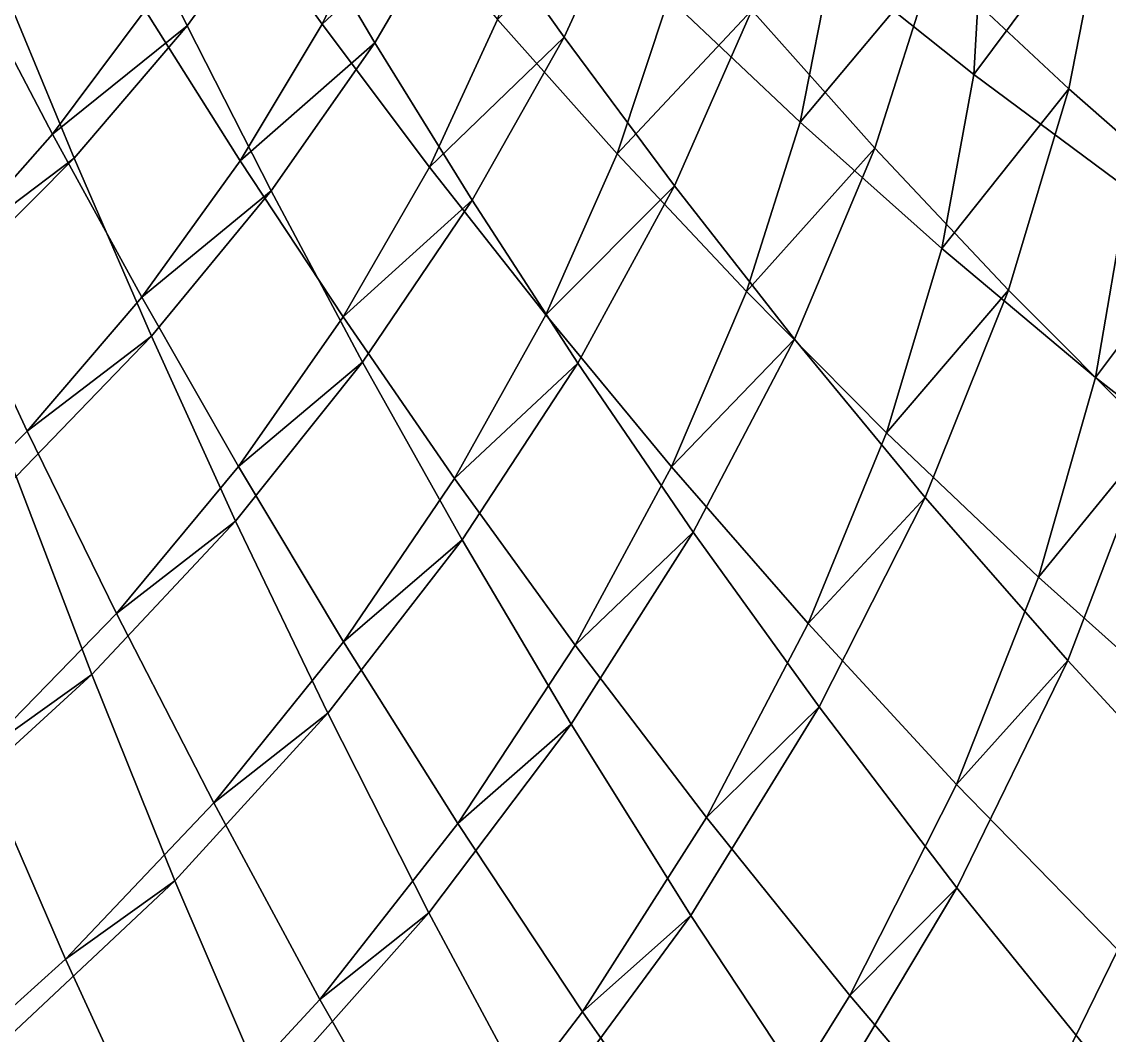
# Model space of a CAD drawing. Header units: metres. Extents: x -2184624 to 1125696, y -1900362 to 1900362.
# Drawn here: x 97557 to 233645, y -631854 to -504991 of the extents above; entities that cross this region are included whole.
import ezdxf

# ---------------------------------------------------------------- set-up
doc = ezdxf.new("R2010")
doc.units = ezdxf.units.M

msp = doc.modelspace()

# ---------------------------------------------------------------- linework, layer by layer
at = {"layer": '1'}
for points in [[(217883.45, -491135.34, -7829.088), (235031.17, -467221.16, 7829.088), (233299.27, -489328.28, 42261.105), (216713.77, -511600.66, 26047.33)], [(216713.77, -511600.66, 26047.33), (233299.27, -489328.28, 42261.105), (235031.17, -467221.16, 7829.088), (217883.45, -491135.34, -7829.088)], [(120102.01, -470252.6, 138451.25), (130500.84, -488602.7, 143529.94), (118237.63, -505522.7, 168226.72), (108522.56, -485634.88, 162493.52)], [(143245.12, -488333.9, 78231.58), (161553.66, -470418.16, 94664.83), (152677.97, -488949.03, 122111.266), (135135, -505277.72, 104771.2)], [(135135, -505277.72, 104771.2), (152677.97, -488949.03, 122111.266), (161553.66, -470418.16, 94664.83), (143245.12, -488333.9, 78231.58)], [(161553.66, -470418.16, 94664.83), (174691.78, -486740.88, 98030.47), (165427.8, -506939.47, 126245.195), (152677.97, -488949.03, 122111.266)], [(135135, -505277.72, 104771.2), (152677.97, -488949.03, 122111.266), (140891.05, -471542.2, 117864.08), (122670.766, -487902.75, 101047.83)], [(122670.766, -487902.75, 101047.83), (140891.05, -471542.2, 117864.08), (152677.97, -488949.03, 122111.266), (135135, -505277.72, 104771.2)], [(140891.05, -471542.2, 117864.08), (152677.97, -488949.03, 122111.266), (141738.66, -507618.84, 148480.19), (130500.84, -488602.7, 143529.94)], [(130384.7, -472398.84, 75322.65), (143245.12, -488333.9, 78231.58), (135135, -505277.72, 104771.2), (122670.766, -487902.75, 101047.83)], [(198912.7, -497424.28, 25294.648), (216441.7, -475362.47, 40863.133), (211708.52, -497580.94, 73412.45), (194949.39, -517545.75, 56390.477)], [(194949.39, -517545.75, 56390.477), (211708.52, -497580.94, 73412.45), (216441.7, -475362.47, 40863.133), (198912.7, -497424.28, 25294.648)], [(216713.77, -511600.66, 26047.33), (233299.27, -489328.28, 42261.105), (216441.7, -475362.47, 40863.133), (198912.7, -497424.28, 25294.648)], [(198912.7, -497424.28, 25294.648), (216441.7, -475362.47, 40863.133), (233299.27, -489328.28, 42261.105), (216713.77, -511600.66, 26047.33)], [(216441.7, -475362.47, 40863.133), (233299.27, -489328.28, 42261.105), (228604.25, -513382.47, 75704.586), (211708.52, -497580.94, 73412.45)], [(200239.33, -478450.3, -7499.122), (217883.45, -491135.34, -7829.088), (216713.77, -511600.66, 26047.33), (198912.7, -497424.28, 25294.648)], [(178520.47, -501988.8, 54629.812), (196111.88, -482124, 71042.15), (188907.03, -503544.22, 101307.75), (172076.06, -521516.34, 83753.16)], [(172076.06, -521516.34, 83753.16), (188907.03, -503544.22, 101307.75), (196111.88, -482124, 71042.15), (178520.47, -501988.8, 54629.812)], [(194949.39, -517545.75, 56390.477), (211708.52, -497580.94, 73412.45), (196111.88, -482124, 71042.15), (178520.47, -501988.8, 54629.812)], [(178520.47, -501988.8, 54629.812), (196111.88, -482124, 71042.15), (211708.52, -497580.94, 73412.45), (194949.39, -517545.75, 56390.477)], [(196111.88, -482124, 71042.15), (211708.52, -497580.94, 73412.45), (204314.36, -520830.62, 104463.375), (188907.03, -503544.22, 101307.75)], [(182428.05, -483402.22, 24477.955), (198912.7, -497424.28, 25294.648), (194949.39, -517545.75, 56390.477), (178520.47, -501988.8, 54629.812)], [(91060.47, -499340.75, 144852.08), (108522.56, -485634.88, 162493.52), (95256.66, -500646.78, 185660.03), (78442.39, -513086.28, 167531.12)], [(78442.39, -513086.28, 167531.12), (95256.66, -500646.78, 185660.03), (108522.56, -485634.88, 162493.52), (91060.47, -499340.75, 144852.08)], [(101957.43, -485270.1, 121408.53), (113004.45, -503522.5, 125981.79), (101420.79, -519047.5, 150087.28), (91060.47, -499340.75, 144852.08)], [(101420.79, -519047.5, 150087.28), (118237.63, -505522.7, 168226.72), (108522.56, -485634.88, 162493.52), (91060.47, -499340.75, 144852.08)], [(91060.47, -499340.75, 144852.08), (108522.56, -485634.88, 162493.52), (118237.63, -505522.7, 168226.72), (101420.79, -519047.5, 150087.28)], [(108522.56, -485634.88, 162493.52), (118237.63, -505522.7, 168226.72), (104135.08, -522074.25, 191954.12), (95256.66, -500646.78, 185660.03)], [(157108.4, -504706.2, 81051.41), (174691.78, -486740.88, 98030.47), (165427.8, -506939.47, 126245.195), (148582.89, -523198.22, 108360.07)], [(148582.89, -523198.22, 108360.07), (165427.8, -506939.47, 126245.195), (174691.78, -486740.88, 98030.47), (157108.4, -504706.2, 81051.41)], [(163307.47, -486739.7, 52775.184), (178520.47, -501988.8, 54629.812), (172076.06, -521516.34, 83753.16), (157108.4, -504706.2, 81051.41)], [(172076.06, -521516.34, 83753.16), (188907.03, -503544.22, 101307.75), (174691.78, -486740.88, 98030.47), (157108.4, -504706.2, 81051.41)], [(157108.4, -504706.2, 81051.41), (174691.78, -486740.88, 98030.47), (188907.03, -503544.22, 101307.75), (172076.06, -521516.34, 83753.16)], [(174691.78, -486740.88, 98030.47), (188907.03, -503544.22, 101307.75), (179250.88, -525527.3, 130223.93), (165427.8, -506939.47, 126245.195)], [(122670.766, -487902.75, 101047.83), (135135, -505277.72, 104771.2), (124905.98, -522406.6, 130413), (113004.45, -503522.5, 125981.79)], [(143245.12, -488333.9, 78231.58), (157108.4, -504706.2, 81051.41), (148582.89, -523198.22, 108360.07), (135135, -505277.72, 104771.2)], [(113004.45, -503522.5, 125981.79), (130500.84, -488602.7, 143529.94), (118237.63, -505522.7, 168226.72), (101420.79, -519047.5, 150087.28)], [(101420.79, -519047.5, 150087.28), (118237.63, -505522.7, 168226.72), (130500.84, -488602.7, 143529.94), (113004.45, -503522.5, 125981.79)], [(124905.98, -522406.6, 130413), (141738.66, -507618.84, 148480.19), (130500.84, -488602.7, 143529.94), (113004.45, -503522.5, 125981.79)], [(113004.45, -503522.5, 125981.79), (130500.84, -488602.7, 143529.94), (141738.66, -507618.84, 148480.19), (124905.98, -522406.6, 130413)], [(130500.84, -488602.7, 143529.94), (141738.66, -507618.84, 148480.19), (128760.05, -526168.7, 173768.84), (118237.63, -505522.7, 168226.72)], [(135135, -505277.72, 104771.2), (152677.97, -488949.03, 122111.266), (141738.66, -507618.84, 148480.19), (124905.98, -522406.6, 130413)], [(124905.98, -522406.6, 130413), (141738.66, -507618.84, 148480.19), (152677.97, -488949.03, 122111.266), (135135, -505277.72, 104771.2)], [(148582.89, -523198.22, 108360.07), (165427.8, -506939.47, 126245.195), (152677.97, -488949.03, 122111.266), (135135, -505277.72, 104771.2)], [(135135, -505277.72, 104771.2), (152677.97, -488949.03, 122111.266), (165427.8, -506939.47, 126245.195), (148582.89, -523198.22, 108360.07)], [(152677.97, -488949.03, 122111.266), (165427.8, -506939.47, 126245.195), (153920.73, -527323.7, 153252.08), (141738.66, -507618.84, 148480.19)], [(216713.77, -511600.66, 26047.33), (233299.27, -489328.28, 42261.105), (228604.25, -513382.47, 75704.586), (212710.94, -533392.1, 58034.914)], [(212710.94, -533392.1, 58034.914), (228604.25, -513382.47, 75704.586), (233299.27, -489328.28, 42261.105), (216713.77, -511600.66, 26047.33)], [(235950.86, -525893.44, 26724.379), (251547.52, -503473.84, 43633.027), (233299.27, -489328.28, 42261.105), (216713.77, -511600.66, 26047.33)], [(216713.77, -511600.66, 26047.33), (233299.27, -489328.28, 42261.105), (251547.52, -503473.84, 43633.027), (235950.86, -525893.44, 26724.379)], [(233299.27, -489328.28, 42261.105), (251547.52, -503473.84, 43633.027), (246932.28, -529511.8, 77892.32), (228604.25, -513382.47, 75704.586)], [(217883.45, -491135.34, -7829.088), (236929.36, -503795.12, -8187.74), (235950.86, -525893.44, 26724.379), (216713.77, -511600.66, 26047.33)], [(194949.39, -517545.75, 56390.477), (211708.52, -497580.94, 73412.45), (204314.36, -520830.62, 104463.375), (188260.33, -538761.4, 86305.16)], [(188260.33, -538761.4, 86305.16), (204314.36, -520830.62, 104463.375), (211708.52, -497580.94, 73412.45), (194949.39, -517545.75, 56390.477)], [(198912.7, -497424.28, 25294.648), (216713.77, -511600.66, 26047.33), (212710.94, -533392.1, 58034.914), (194949.39, -517545.75, 56390.477)], [(212710.94, -533392.1, 58034.914), (228604.25, -513382.47, 75704.586), (211708.52, -497580.94, 73412.45), (194949.39, -517545.75, 56390.477)], [(194949.39, -517545.75, 56390.477), (211708.52, -497580.94, 73412.45), (228604.25, -513382.47, 75704.586), (212710.94, -533392.1, 58034.914)], [(211708.52, -497580.94, 73412.45), (228604.25, -513382.47, 75704.586), (221042.2, -538598.94, 107460.94), (204314.36, -520830.62, 104463.375)], [(91060.47, -499340.75, 144852.08), (101420.79, -519047.5, 150087.28), (87964.31, -534263.75, 173343.97), (78442.39, -513086.28, 167531.12)], [(87964.31, -534263.75, 173343.97), (104135.08, -522074.25, 191954.12), (95256.66, -500646.78, 185660.03), (78442.39, -513086.28, 167531.12)], [(78442.39, -513086.28, 167531.12), (95256.66, -500646.78, 185660.03), (104135.08, -522074.25, 191954.12), (87964.31, -534263.75, 173343.97)], [(95256.66, -500646.78, 185660.03), (104135.08, -522074.25, 191954.12), (88243.086, -538034.8, 214723.34), (80348.64, -515088.47, 207951.36)], [(178520.47, -501988.8, 54629.812), (194949.39, -517545.75, 56390.477), (188260.33, -538761.4, 86305.16), (172076.06, -521516.34, 83753.16)], [(113004.45, -503522.5, 125981.79), (124905.98, -522406.6, 130413), (112596.03, -539478.2, 155126.31), (101420.79, -519047.5, 150087.28)], [(235950.86, -525893.44, 26724.379), (251547.52, -503473.84, 43633.027), (246932.28, -529511.8, 77892.32), (231935.28, -549503.56, 59538.055)], [(231935.28, -549503.56, 59538.055), (246932.28, -529511.8, 77892.32), (251547.52, -503473.84, 43633.027), (235950.86, -525893.44, 26724.379)], [(157108.4, -504706.2, 81051.41), (172076.06, -521516.34, 83753.16), (163121.4, -541673.56, 111774.35), (148582.89, -523198.22, 108360.07)], [(172076.06, -521516.34, 83753.16), (188907.03, -503544.22, 101307.75), (179250.88, -525527.3, 130223.93), (163121.4, -541673.56, 111774.35)], [(163121.4, -541673.56, 111774.35), (179250.88, -525527.3, 130223.93), (188907.03, -503544.22, 101307.75), (172076.06, -521516.34, 83753.16)], [(188260.33, -538761.4, 86305.16), (204314.36, -520830.62, 104463.375), (188907.03, -503544.22, 101307.75), (172076.06, -521516.34, 83753.16)], [(172076.06, -521516.34, 83753.16), (188907.03, -503544.22, 101307.75), (204314.36, -520830.62, 104463.375), (188260.33, -538761.4, 86305.16)], [(188907.03, -503544.22, 101307.75), (204314.36, -520830.62, 104463.375), (194269.08, -544723.3, 134002.4), (179250.88, -525527.3, 130223.93)], [(101420.79, -519047.5, 150087.28), (118237.63, -505522.7, 168226.72), (104135.08, -522074.25, 191954.12), (87964.31, -534263.75, 173343.97)], [(87964.31, -534263.75, 173343.97), (104135.08, -522074.25, 191954.12), (118237.63, -505522.7, 168226.72), (101420.79, -519047.5, 150087.28)], [(112596.03, -539478.2, 155126.31), (128760.05, -526168.7, 173768.84), (118237.63, -505522.7, 168226.72), (101420.79, -519047.5, 150087.28)], [(101420.79, -519047.5, 150087.28), (118237.63, -505522.7, 168226.72), (128760.05, -526168.7, 173768.84), (112596.03, -539478.2, 155126.31)], [(118237.63, -505522.7, 168226.72), (128760.05, -526168.7, 173768.84), (113781.51, -544343.5, 197988.44), (104135.08, -522074.25, 191954.12)], [(135135, -505277.72, 104771.2), (148582.89, -523198.22, 108360.07), (137763.67, -541941.44, 134654.02), (124905.98, -522406.6, 130413)], [(148582.89, -523198.22, 108360.07), (165427.8, -506939.47, 126245.195), (153920.73, -527323.7, 153252.08), (137763.67, -541941.44, 134654.02)], [(137763.67, -541941.44, 134654.02), (153920.73, -527323.7, 153252.08), (165427.8, -506939.47, 126245.195), (148582.89, -523198.22, 108360.07)], [(163121.4, -541673.56, 111774.35), (179250.88, -525527.3, 130223.93), (165427.8, -506939.47, 126245.195), (148582.89, -523198.22, 108360.07)], [(148582.89, -523198.22, 108360.07), (165427.8, -506939.47, 126245.195), (179250.88, -525527.3, 130223.93), (163121.4, -541673.56, 111774.35)], [(165427.8, -506939.47, 126245.195), (179250.88, -525527.3, 130223.93), (167162.95, -547737.8, 157792.97), (153920.73, -527323.7, 153252.08)], [(124905.98, -522406.6, 130413), (141738.66, -507618.84, 148480.19), (128760.05, -526168.7, 173768.84), (112596.03, -539478.2, 155126.31)], [(112596.03, -539478.2, 155126.31), (128760.05, -526168.7, 173768.84), (141738.66, -507618.84, 148480.19), (124905.98, -522406.6, 130413)], [(137763.67, -541941.44, 134654.02), (153920.73, -527323.7, 153252.08), (141738.66, -507618.84, 148480.19), (124905.98, -522406.6, 130413)], [(124905.98, -522406.6, 130413), (141738.66, -507618.84, 148480.19), (153920.73, -527323.7, 153252.08), (137763.67, -541941.44, 134654.02)], [(141738.66, -507618.84, 148480.19), (153920.73, -527323.7, 153252.08), (140199.6, -547601.5, 179060.4), (128760.05, -526168.7, 173768.84)], [(216713.77, -511600.66, 26047.33), (235950.86, -525893.44, 26724.379), (231935.28, -549503.56, 59538.055), (212710.94, -533392.1, 58034.914)], [(212710.94, -533392.1, 58034.914), (228604.25, -513382.47, 75704.586), (221042.2, -538598.94, 107460.94), (205786.27, -556434.3, 88672.58)], [(205786.27, -556434.3, 88672.58), (221042.2, -538598.94, 107460.94), (228604.25, -513382.47, 75704.586), (212710.94, -533392.1, 58034.914)], [(231935.28, -549503.56, 59538.055), (246932.28, -529511.8, 77892.32), (228604.25, -513382.47, 75704.586), (212710.94, -533392.1, 58034.914)], [(212710.94, -533392.1, 58034.914), (228604.25, -513382.47, 75704.586), (246932.28, -529511.8, 77892.32), (231935.28, -549503.56, 59538.055)], [(228604.25, -513382.47, 75704.586), (246932.28, -529511.8, 77892.32), (239232.03, -556842.2, 110260.38), (221042.2, -538598.94, 107460.94)], [(194949.39, -517545.75, 56390.477), (212710.94, -533392.1, 58034.914), (205786.27, -556434.3, 88672.58), (188260.33, -538761.4, 86305.16)], [(101420.79, -519047.5, 150087.28), (112596.03, -539478.2, 155126.31), (98254.54, -556249.5, 178899.03), (87964.31, -534263.75, 173343.97)], [(188260.33, -538761.4, 86305.16), (204314.36, -520830.62, 104463.375), (194269.08, -544723.3, 134002.4), (178868.98, -560710.06, 114970.63)], [(178868.98, -560710.06, 114970.63), (194269.08, -544723.3, 134002.4), (204314.36, -520830.62, 104463.375), (188260.33, -538761.4, 86305.16)], [(205786.27, -556434.3, 88672.58), (221042.2, -538598.94, 107460.94), (204314.36, -520830.62, 104463.375), (188260.33, -538761.4, 86305.16)], [(188260.33, -538761.4, 86305.16), (204314.36, -520830.62, 104463.375), (221042.2, -538598.94, 107460.94), (205786.27, -556434.3, 88672.58)], [(204314.36, -520830.62, 104463.375), (221042.2, -538598.94, 107460.94), (210616.86, -564534.1, 137531.6), (194269.08, -544723.3, 134002.4)], [(87964.31, -534263.75, 173343.97), (104135.08, -522074.25, 191954.12), (88243.086, -538034.8, 214723.34), (72692.305, -548958.2, 195745.88)], [(72692.305, -548958.2, 195745.88), (88243.086, -538034.8, 214723.34), (104135.08, -522074.25, 191954.12), (87964.31, -534263.75, 173343.97)], [(98254.54, -556249.5, 178899.03), (113781.51, -544343.5, 197988.44), (104135.08, -522074.25, 191954.12), (87964.31, -534263.75, 173343.97)], [(87964.31, -534263.75, 173343.97), (104135.08, -522074.25, 191954.12), (113781.51, -544343.5, 197988.44), (98254.54, -556249.5, 178899.03)], [(104135.08, -522074.25, 191954.12), (113781.51, -544343.5, 197988.44), (96858.9, -561897.25, 221162.7), (88243.086, -538034.8, 214723.34)], [(124905.98, -522406.6, 130413), (137763.67, -541941.44, 134654.02), (124692.24, -560658.75, 159910.94), (112596.03, -539478.2, 155126.31)], [(172076.06, -521516.34, 83753.16), (188260.33, -538761.4, 86305.16), (178868.98, -560710.06, 114970.63), (163121.4, -541673.56, 111774.35)], [(148582.89, -523198.22, 108360.07), (163121.4, -541673.56, 111774.35), (151689.83, -562144.2, 138653.72), (137763.67, -541941.44, 134654.02)], [(112596.03, -539478.2, 155126.31), (128760.05, -526168.7, 173768.84), (113781.51, -544343.5, 197988.44), (98254.54, -556249.5, 178899.03)], [(98254.54, -556249.5, 178899.03), (113781.51, -544343.5, 197988.44), (128760.05, -526168.7, 173768.84), (112596.03, -539478.2, 155126.31)], [(124692.24, -560658.75, 159910.94), (140199.6, -547601.5, 179060.4), (128760.05, -526168.7, 173768.84), (112596.03, -539478.2, 155126.31)], [(112596.03, -539478.2, 155126.31), (128760.05, -526168.7, 173768.84), (140199.6, -547601.5, 179060.4), (124692.24, -560658.75, 159910.94)], [(128760.05, -526168.7, 173768.84), (140199.6, -547601.5, 179060.4), (124309.016, -567489.1, 203695.28), (113781.51, -544343.5, 197988.44)], [(163121.4, -541673.56, 111774.35), (179250.88, -525527.3, 130223.93), (167162.95, -547737.8, 157792.97), (151689.83, -562144.2, 138653.72)], [(151689.83, -562144.2, 138653.72), (167162.95, -547737.8, 157792.97), (179250.88, -525527.3, 130223.93), (163121.4, -541673.56, 111774.35)], [(178868.98, -560710.06, 114970.63), (194269.08, -544723.3, 134002.4), (179250.88, -525527.3, 130223.93), (163121.4, -541673.56, 111774.35)], [(163121.4, -541673.56, 111774.35), (179250.88, -525527.3, 130223.93), (194269.08, -544723.3, 134002.4), (178868.98, -560710.06, 114970.63)], [(179250.88, -525527.3, 130223.93), (194269.08, -544723.3, 134002.4), (181591.98, -568878.75, 162047.06), (167162.95, -547737.8, 157792.97)], [(235950.86, -525893.44, 26724.379), (256758.12, -540256.94, 27311.875), (252767.47, -565848.5, 60871.99), (231935.28, -549503.56, 59538.055)], [(137763.67, -541941.44, 134654.02), (153920.73, -527323.7, 153252.08), (140199.6, -547601.5, 179060.4), (124692.24, -560658.75, 159910.94)], [(124692.24, -560658.75, 159910.94), (140199.6, -547601.5, 179060.4), (153920.73, -527323.7, 153252.08), (137763.67, -541941.44, 134654.02)], [(151689.83, -562144.2, 138653.72), (167162.95, -547737.8, 157792.97), (153920.73, -527323.7, 153252.08), (137763.67, -541941.44, 134654.02)], [(137763.67, -541941.44, 134654.02), (153920.73, -527323.7, 153252.08), (167162.95, -547737.8, 157792.97), (151689.83, -562144.2, 138653.72)], [(153920.73, -527323.7, 153252.08), (167162.95, -547737.8, 157792.97), (152675.81, -569847.9, 184039.42), (140199.6, -547601.5, 179060.4)], [(231935.28, -549503.56, 59538.055), (246932.28, -529511.8, 77892.32), (239232.03, -556842.2, 110260.38), (224791.53, -574521.94, 90816.82)], [(224791.53, -574521.94, 90816.82), (239232.03, -556842.2, 110260.38), (246932.28, -529511.8, 77892.32), (231935.28, -549503.56, 59538.055)], [(252767.47, -565848.5, 60871.99), (266841.44, -545945.6, 79946.47), (246932.28, -529511.8, 77892.32), (231935.28, -549503.56, 59538.055)], [(231935.28, -549503.56, 59538.055), (246932.28, -529511.8, 77892.32), (266841.44, -545945.6, 79946.47), (252767.47, -565848.5, 60871.99)], [(212710.94, -533392.1, 58034.914), (231935.28, -549503.56, 59538.055), (224791.53, -574521.94, 90816.82), (205786.27, -556434.3, 88672.58)], [(87964.31, -534263.75, 173343.97), (98254.54, -556249.5, 178899.03), (81944.23, -572481.9, 201735.02), (72692.305, -548958.2, 195745.88)], [(188260.33, -538761.4, 86305.16), (205786.27, -556434.3, 88672.58), (195956.3, -580309.75, 117901.305), (178868.98, -560710.06, 114970.63)], [(205786.27, -556434.3, 88672.58), (221042.2, -538598.94, 107460.94), (210616.86, -564534.1, 137531.6), (195956.3, -580309.75, 117901.305)], [(195956.3, -580309.75, 117901.305), (210616.86, -564534.1, 137531.6), (221042.2, -538598.94, 107460.94), (205786.27, -556434.3, 88672.58)], [(224791.53, -574521.94, 90816.82), (239232.03, -556842.2, 110260.38), (221042.2, -538598.94, 107460.94), (205786.27, -556434.3, 88672.58)], [(205786.27, -556434.3, 88672.58), (221042.2, -538598.94, 107460.94), (239232.03, -556842.2, 110260.38), (224791.53, -574521.94, 90816.82)], [(221042.2, -538598.94, 107460.94), (239232.03, -556842.2, 110260.38), (228441.95, -584960.7, 140758.81), (210616.86, -564534.1, 137531.6)], [(112596.03, -539478.2, 155126.31), (124692.24, -560658.75, 159910.94), (109422.55, -579076, 184129.28), (98254.54, -556249.5, 178899.03)], [(137763.67, -541941.44, 134654.02), (151689.83, -562144.2, 138653.72), (137825.4, -582613.25, 164380.2), (124692.24, -560658.75, 159910.94)], [(163121.4, -541673.56, 111774.35), (178868.98, -560710.06, 114970.63), (166807.48, -583029, 142357.56), (151689.83, -562144.2, 138653.72)], [(98254.54, -556249.5, 178899.03), (113781.51, -544343.5, 197988.44), (96858.9, -561897.25, 221162.7), (81944.23, -572481.9, 201735.02)], [(81944.23, -572481.9, 201735.02), (96858.9, -561897.25, 221162.7), (113781.51, -544343.5, 197988.44), (98254.54, -556249.5, 178899.03)], [(113781.51, -544343.5, 197988.44), (124309.016, -567489.1, 203695.28), (106311.33, -586715.3, 227194.83), (96858.9, -561897.25, 221162.7)], [(109422.55, -579076, 184129.28), (124309.016, -567489.1, 203695.28), (113781.51, -544343.5, 197988.44), (98254.54, -556249.5, 178899.03)], [(98254.54, -556249.5, 178899.03), (113781.51, -544343.5, 197988.44), (124309.016, -567489.1, 203695.28), (109422.55, -579076, 184129.28)], [(178868.98, -560710.06, 114970.63), (194269.08, -544723.3, 134002.4), (181591.98, -568878.75, 162047.06), (166807.48, -583029, 142357.56)], [(166807.48, -583029, 142357.56), (181591.98, -568878.75, 162047.06), (194269.08, -544723.3, 134002.4), (178868.98, -560710.06, 114970.63)], [(195956.3, -580309.75, 117901.305), (210616.86, -564534.1, 137531.6), (194269.08, -544723.3, 134002.4), (178868.98, -560710.06, 114970.63)], [(178868.98, -560710.06, 114970.63), (194269.08, -544723.3, 134002.4), (210616.86, -564534.1, 137531.6), (195956.3, -580309.75, 117901.305)], [(194269.08, -544723.3, 134002.4), (210616.86, -564534.1, 137531.6), (197346.31, -590759.3, 165954.2), (181591.98, -568878.75, 162047.06)], [(124692.24, -560658.75, 159910.94), (140199.6, -547601.5, 179060.4), (124309.016, -567489.1, 203695.28), (109422.55, -579076, 184129.28)], [(109422.55, -579076, 184129.28), (124309.016, -567489.1, 203695.28), (140199.6, -547601.5, 179060.4), (124692.24, -560658.75, 159910.94)], [(140199.6, -547601.5, 179060.4), (152675.81, -569847.9, 184039.42), (135839.6, -591542.5, 209004.34), (124309.016, -567489.1, 203695.28)], [(137825.4, -582613.25, 164380.2), (152675.81, -569847.9, 184039.42), (140199.6, -547601.5, 179060.4), (124692.24, -560658.75, 159910.94)], [(124692.24, -560658.75, 159910.94), (140199.6, -547601.5, 179060.4), (152675.81, -569847.9, 184039.42), (137825.4, -582613.25, 164380.2)], [(151689.83, -562144.2, 138653.72), (167162.95, -547737.8, 157792.97), (152675.81, -569847.9, 184039.42), (137825.4, -582613.25, 164380.2)], [(137825.4, -582613.25, 164380.2), (152675.81, -569847.9, 184039.42), (167162.95, -547737.8, 157792.97), (151689.83, -562144.2, 138653.72)], [(166807.48, -583029, 142357.56), (181591.98, -568878.75, 162047.06), (167162.95, -547737.8, 157792.97), (151689.83, -562144.2, 138653.72)], [(151689.83, -562144.2, 138653.72), (167162.95, -547737.8, 157792.97), (181591.98, -568878.75, 162047.06), (166807.48, -583029, 142357.56)], [(167162.95, -547737.8, 157792.97), (181591.98, -568878.75, 162047.06), (166318.62, -592930.3, 188640.03), (152675.81, -569847.9, 184039.42)], [(231935.28, -549503.56, 59538.055), (252767.47, -565848.5, 60871.99), (245429.19, -593004.56, 92695.13), (224791.53, -574521.94, 90816.82)], [(98254.54, -556249.5, 178899.03), (109422.55, -579076, 184129.28), (92023.39, -596927.44, 207324.55), (81944.23, -572481.9, 201735.02)], [(205786.27, -556434.3, 88672.58), (224791.53, -574521.94, 90816.82), (214526.95, -600469.06, 120515.016), (195956.3, -580309.75, 117901.305)], [(224791.53, -574521.94, 90816.82), (239232.03, -556842.2, 110260.38), (228441.95, -584960.7, 140758.81), (214526.95, -600469.06, 120515.016)], [(214526.95, -600469.06, 120515.016), (228441.95, -584960.7, 140758.81), (239232.03, -556842.2, 110260.38), (224791.53, -574521.94, 90816.82)], [(245429.19, -593004.56, 92695.13), (259041.38, -575546.94, 112817.445), (239232.03, -556842.2, 110260.38), (224791.53, -574521.94, 90816.82)], [(224791.53, -574521.94, 90816.82), (239232.03, -556842.2, 110260.38), (259041.38, -575546.94, 112817.445), (245429.19, -593004.56, 92695.13)], [(239232.03, -556842.2, 110260.38), (259041.38, -575546.94, 112817.445), (247906.98, -605997.6, 143625.12), (228441.95, -584960.7, 140758.81)], [(124692.24, -560658.75, 159910.94), (137825.4, -582613.25, 164380.2), (121586.95, -602773.1, 188964.88), (109422.55, -579076, 184129.28)], [(96858.9, -561897.25, 221162.7), (106311.33, -586715.3, 227194.83), (86287.414, -605025.7, 249606.55), (78065.19, -578596.3, 243325.44)], [(92023.39, -596927.44, 207324.55), (106311.33, -586715.3, 227194.83), (96858.9, -561897.25, 221162.7), (81944.23, -572481.9, 201735.02)], [(81944.23, -572481.9, 201735.02), (96858.9, -561897.25, 221162.7), (106311.33, -586715.3, 227194.83), (92023.39, -596927.44, 207324.55)], [(178868.98, -560710.06, 114970.63), (195956.3, -580309.75, 117901.305), (183251.12, -604605.3, 145706.58), (166807.48, -583029, 142357.56)], [(151689.83, -562144.2, 138653.72), (166807.48, -583029, 142357.56), (152121.88, -605362.06, 168469.03), (137825.4, -582613.25, 164380.2)], [(195956.3, -580309.75, 117901.305), (210616.86, -564534.1, 137531.6), (197346.31, -590759.3, 165954.2), (183251.12, -604605.3, 145706.58)], [(183251.12, -604605.3, 145706.58), (197346.31, -590759.3, 165954.2), (210616.86, -564534.1, 137531.6), (195956.3, -580309.75, 117901.305)], [(214526.95, -600469.06, 120515.016), (228441.95, -584960.7, 140758.81), (210616.86, -564534.1, 137531.6), (195956.3, -580309.75, 117901.305)], [(195956.3, -580309.75, 117901.305), (210616.86, -564534.1, 137531.6), (228441.95, -584960.7, 140758.81), (214526.95, -600469.06, 120515.016)], [(210616.86, -564534.1, 137531.6), (228441.95, -584960.7, 140758.81), (214577.38, -613387.1, 169449.06), (197346.31, -590759.3, 165954.2)], [(109422.55, -579076, 184129.28), (124309.016, -567489.1, 203695.28), (106311.33, -586715.3, 227194.83), (92023.39, -596927.44, 207324.55)], [(92023.39, -596927.44, 207324.55), (106311.33, -586715.3, 227194.83), (124309.016, -567489.1, 203695.28), (109422.55, -579076, 184129.28)], [(124309.016, -567489.1, 203695.28), (135839.6, -591542.5, 209004.34), (116724.2, -612525.06, 232742.3), (106311.33, -586715.3, 227194.83)], [(121586.95, -602773.1, 188964.88), (135839.6, -591542.5, 209004.34), (124309.016, -567489.1, 203695.28), (109422.55, -579076, 184129.28)], [(109422.55, -579076, 184129.28), (124309.016, -567489.1, 203695.28), (135839.6, -591542.5, 209004.34), (121586.95, -602773.1, 188964.88)], [(137825.4, -582613.25, 164380.2), (152675.81, -569847.9, 184039.42), (135839.6, -591542.5, 209004.34), (121586.95, -602773.1, 188964.88)], [(121586.95, -602773.1, 188964.88), (135839.6, -591542.5, 209004.34), (152675.81, -569847.9, 184039.42), (137825.4, -582613.25, 164380.2)], [(152675.81, -569847.9, 184039.42), (166318.62, -592930.3, 188640.03), (148505.39, -616531.4, 213841.36), (135839.6, -591542.5, 209004.34)], [(152121.88, -605362.06, 168469.03), (166318.62, -592930.3, 188640.03), (152675.81, -569847.9, 184039.42), (137825.4, -582613.25, 164380.2)], [(137825.4, -582613.25, 164380.2), (152675.81, -569847.9, 184039.42), (166318.62, -592930.3, 188640.03), (152121.88, -605362.06, 168469.03)], [(166807.48, -583029, 142357.56), (181591.98, -568878.75, 162047.06), (166318.62, -592930.3, 188640.03), (152121.88, -605362.06, 168469.03)], [(152121.88, -605362.06, 168469.03), (166318.62, -592930.3, 188640.03), (181591.98, -568878.75, 162047.06), (166807.48, -583029, 142357.56)], [(181591.98, -568878.75, 162047.06), (197346.31, -590759.3, 165954.2), (181269.16, -616867.5, 192792.16), (166318.62, -592930.3, 188640.03)], [(183251.12, -604605.3, 145706.58), (197346.31, -590759.3, 165954.2), (181591.98, -568878.75, 162047.06), (166807.48, -583029, 142357.56)], [(166807.48, -583029, 142357.56), (181591.98, -568878.75, 162047.06), (197346.31, -590759.3, 165954.2), (183251.12, -604605.3, 145706.58)], [(224791.53, -574521.94, 90816.82), (245429.19, -593004.56, 92695.13), (234738.89, -621177.5, 122754.22), (214526.95, -600469.06, 120515.016)], [(109422.55, -579076, 184129.28), (121586.95, -602773.1, 188964.88), (103050.484, -622329.94, 212436.95), (92023.39, -596927.44, 207324.55)], [(195956.3, -580309.75, 117901.305), (214526.95, -600469.06, 120515.016), (201167.94, -626877, 148636.44), (183251.12, -604605.3, 145706.58)], [(137825.4, -582613.25, 164380.2), (152121.88, -605362.06, 168469.03), (134876.58, -627366.9, 193331.7), (121586.95, -602773.1, 188964.88)], [(166807.48, -583029, 142357.56), (183251.12, -604605.3, 145706.58), (167718.84, -628921, 172108), (152121.88, -605362.06, 168469.03)], [(214526.95, -600469.06, 120515.016), (228441.95, -584960.7, 140758.81), (214577.38, -613387.1, 169449.06), (201167.94, -626877, 148636.44)], [(201167.94, -626877, 148636.44), (214577.38, -613387.1, 169449.06), (228441.95, -584960.7, 140758.81), (214526.95, -600469.06, 120515.016)], [(234738.89, -621177.5, 122754.22), (247906.98, -605997.6, 143625.12), (228441.95, -584960.7, 140758.81), (214526.95, -600469.06, 120515.016)], [(214526.95, -600469.06, 120515.016), (228441.95, -584960.7, 140758.81), (247906.98, -605997.6, 143625.12), (234738.89, -621177.5, 122754.22)], [(228441.95, -584960.7, 140758.81), (247906.98, -605997.6, 143625.12), (233449.92, -636762.44, 172460.73), (214577.38, -613387.1, 169449.06)], [(92023.39, -596927.44, 207324.55), (106311.33, -586715.3, 227194.83), (86287.414, -605025.7, 249606.55), (72580.164, -613960.56, 229524.77)], [(72580.164, -613960.56, 229524.77), (86287.414, -605025.7, 249606.55), (106311.33, -586715.3, 227194.83), (92023.39, -596927.44, 207324.55)], [(106311.33, -586715.3, 227194.83), (116724.2, -612525.06, 232742.3), (95419.22, -632519.75, 255315.92), (86287.414, -605025.7, 249606.55)], [(103050.484, -622329.94, 212436.95), (116724.2, -612525.06, 232742.3), (106311.33, -586715.3, 227194.83), (92023.39, -596927.44, 207324.55)], [(92023.39, -596927.44, 207324.55), (106311.33, -586715.3, 227194.83), (116724.2, -612525.06, 232742.3), (103050.484, -622329.94, 212436.95)], [(121586.95, -602773.1, 188964.88), (135839.6, -591542.5, 209004.34), (116724.2, -612525.06, 232742.3), (103050.484, -622329.94, 212436.95)], [(103050.484, -622329.94, 212436.95), (116724.2, -612525.06, 232742.3), (135839.6, -591542.5, 209004.34), (121586.95, -602773.1, 188964.88)], [(135839.6, -591542.5, 209004.34), (148505.39, -616531.4, 213841.36), (128230.28, -639358.4, 237723.64), (116724.2, -612525.06, 232742.3)], [(134876.58, -627366.9, 193331.7), (148505.39, -616531.4, 213841.36), (135839.6, -591542.5, 209004.34), (121586.95, -602773.1, 188964.88)], [(121586.95, -602773.1, 188964.88), (135839.6, -591542.5, 209004.34), (148505.39, -616531.4, 213841.36), (134876.58, -627366.9, 193331.7)], [(183251.12, -604605.3, 145706.58), (197346.31, -590759.3, 165954.2), (181269.16, -616867.5, 192792.16), (167718.84, -628921, 172108)], [(167718.84, -628921, 172108), (181269.16, -616867.5, 192792.16), (197346.31, -590759.3, 165954.2), (183251.12, -604605.3, 145706.58)], [(197346.31, -590759.3, 165954.2), (214577.38, -613387.1, 169449.06), (197680.16, -641671.6, 196420.25), (181269.16, -616867.5, 192792.16)], [(201167.94, -626877, 148636.44), (214577.38, -613387.1, 169449.06), (197346.31, -590759.3, 165954.2), (183251.12, -604605.3, 145706.58)], [(183251.12, -604605.3, 145706.58), (197346.31, -590759.3, 165954.2), (214577.38, -613387.1, 169449.06), (201167.94, -626877, 148636.44)], [(152121.88, -605362.06, 168469.03), (166318.62, -592930.3, 188640.03), (148505.39, -616531.4, 213841.36), (134876.58, -627366.9, 193331.7)], [(134876.58, -627366.9, 193331.7), (148505.39, -616531.4, 213841.36), (166318.62, -592930.3, 188640.03), (152121.88, -605362.06, 168469.03)], [(166318.62, -592930.3, 188640.03), (181269.16, -616867.5, 192792.16), (162448.34, -642478.25, 218127.55), (148505.39, -616531.4, 213841.36)], [(167718.84, -628921, 172108), (181269.16, -616867.5, 192792.16), (166318.62, -592930.3, 188640.03), (152121.88, -605362.06, 168469.03)], [(152121.88, -605362.06, 168469.03), (166318.62, -592930.3, 188640.03), (181269.16, -616867.5, 192792.16), (167718.84, -628921, 172108)], [(92023.39, -596927.44, 207324.55), (103050.484, -622329.94, 212436.95), (82309.84, -641007.9, 234837.77), (72580.164, -613960.56, 229524.77)], [(214526.95, -600469.06, 120515.016), (234738.89, -621177.5, 122754.22), (220718.2, -649841.06, 151077.08), (201167.94, -626877, 148636.44)], [(121586.95, -602773.1, 188964.88), (134876.58, -627366.9, 193331.7), (115155.28, -648720.25, 216990.42), (103050.484, -622329.94, 212436.95)], [(152121.88, -605362.06, 168469.03), (167718.84, -628921, 172108), (149429.72, -652878, 197151.14), (134876.58, -627366.9, 193331.7)], [(183251.12, -604605.3, 145706.58), (201167.94, -626877, 148636.44), (184765.03, -653299.9, 175222.06), (167718.84, -628921, 172108)], [(234738.89, -621177.5, 122754.22), (247906.98, -605997.6, 143625.12), (233449.92, -636762.44, 172460.73), (220718.2, -649841.06, 151077.08)], [(220718.2, -649841.06, 151077.08), (233449.92, -636762.44, 172460.73), (247906.98, -605997.6, 143625.12), (234738.89, -621177.5, 122754.22)], [(247906.98, -605997.6, 143625.12), (269190.4, -627630.9, 146066.2), (254142.47, -660877.5, 174911.75), (233449.92, -636762.44, 172460.73)], [(103050.484, -622329.94, 212436.95), (116724.2, -612525.06, 232742.3), (95419.22, -632519.75, 255315.92), (82309.84, -641007.9, 234837.77)], [(82309.84, -641007.9, 234837.77), (95419.22, -632519.75, 255315.92), (116724.2, -612525.06, 232742.3), (103050.484, -622329.94, 212436.95)], [(116724.2, -612525.06, 232742.3), (128230.28, -639358.4, 237723.64), (105592.66, -661114.25, 260366.83), (95419.22, -632519.75, 255315.92)], [(115155.28, -648720.25, 216990.42), (128230.28, -639358.4, 237723.64), (116724.2, -612525.06, 232742.3), (103050.484, -622329.94, 212436.95)], [(103050.484, -622329.94, 212436.95), (116724.2, -612525.06, 232742.3), (128230.28, -639358.4, 237723.64), (115155.28, -648720.25, 216990.42)], [(201167.94, -626877, 148636.44), (214577.38, -613387.1, 169449.06), (197680.16, -641671.6, 196420.25), (184765.03, -653299.9, 175222.06)], [(184765.03, -653299.9, 175222.06), (197680.16, -641671.6, 196420.25), (214577.38, -613387.1, 169449.06), (201167.94, -626877, 148636.44)], [(214577.38, -613387.1, 169449.06), (233449.92, -636762.44, 172460.73), (215715.53, -667347.8, 199442.75), (197680.16, -641671.6, 196420.25)], [(220718.2, -649841.06, 151077.08), (233449.92, -636762.44, 172460.73), (214577.38, -613387.1, 169449.06), (201167.94, -626877, 148636.44)], [(201167.94, -626877, 148636.44), (214577.38, -613387.1, 169449.06), (233449.92, -636762.44, 172460.73), (220718.2, -649841.06, 151077.08)], [(134876.58, -627366.9, 193331.7), (148505.39, -616531.4, 213841.36), (128230.28, -639358.4, 237723.64), (115155.28, -648720.25, 216990.42)], [(115155.28, -648720.25, 216990.42), (128230.28, -639358.4, 237723.64), (148505.39, -616531.4, 213841.36), (134876.58, -627366.9, 193331.7)], [(148505.39, -616531.4, 213841.36), (162448.34, -642478.25, 218127.55), (140970.81, -667241.3, 242053.42), (128230.28, -639358.4, 237723.64)], [(149429.72, -652878, 197151.14), (162448.34, -642478.25, 218127.55), (148505.39, -616531.4, 213841.36), (134876.58, -627366.9, 193331.7)], [(134876.58, -627366.9, 193331.7), (148505.39, -616531.4, 213841.36), (162448.34, -642478.25, 218127.55), (149429.72, -652878, 197151.14)], [(167718.84, -628921, 172108), (181269.16, -616867.5, 192792.16), (162448.34, -642478.25, 218127.55), (149429.72, -652878, 197151.14)], [(149429.72, -652878, 197151.14), (162448.34, -642478.25, 218127.55), (181269.16, -616867.5, 192792.16), (167718.84, -628921, 172108)], [(181269.16, -616867.5, 192792.16), (197680.16, -641671.6, 196420.25), (177820.27, -669399.56, 221778.89), (162448.34, -642478.25, 218127.55)], [(184765.03, -653299.9, 175222.06), (197680.16, -641671.6, 196420.25), (181269.16, -616867.5, 192792.16), (167718.84, -628921, 172108)], [(167718.84, -628921, 172108), (181269.16, -616867.5, 192792.16), (197680.16, -641671.6, 196420.25), (184765.03, -653299.9, 175222.06)], [(234738.89, -621177.5, 122754.22), (256765.11, -642416.25, 124555.98), (242075.19, -673485.9, 152952.06), (220718.2, -649841.06, 151077.08)], [(103050.484, -622329.94, 212436.95), (115155.28, -648720.25, 216990.42), (93061.3, -669122.75, 239502.05), (82309.84, -641007.9, 234837.77)], [(201167.94, -626877, 148636.44), (220718.2, -649841.06, 151077.08), (203420.06, -678501.3, 177730.1), (184765.03, -653299.9, 175222.06)], [(134876.58, -627366.9, 193331.7), (149429.72, -652878, 197151.14), (128475.875, -676123.3, 220898.98), (115155.28, -648720.25, 216990.42)], [(167718.84, -628921, 172108), (184765.03, -653299.9, 175222.06), (165394.55, -679321.06, 200339.08), (149429.72, -652878, 197151.14)]]:
    msp.add_3dface(points, dxfattribs=at)

doc.saveas('drawing.dxf')
